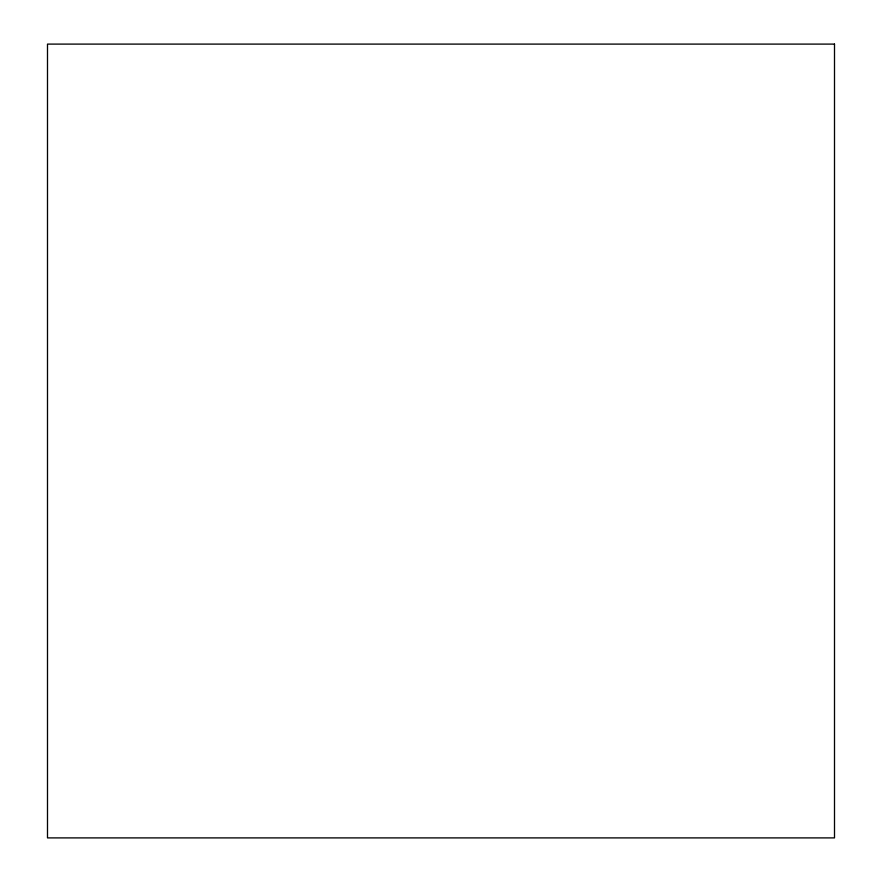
<?xml version="1.0" encoding="UTF-8"?>
<svg xmlns="http://www.w3.org/2000/svg" width="882" height="882" viewBox="0 0 882 882"><rect width="100%" height="100%" fill="white"/><g stroke="black" fill="none" stroke-linecap="round" stroke-linejoin="round"><path stroke-width="1.32" d="M834.504 44.1L47.496 44.1L47.496 837.9L834.504 837.9L834.504 44.1"/></g></svg>
